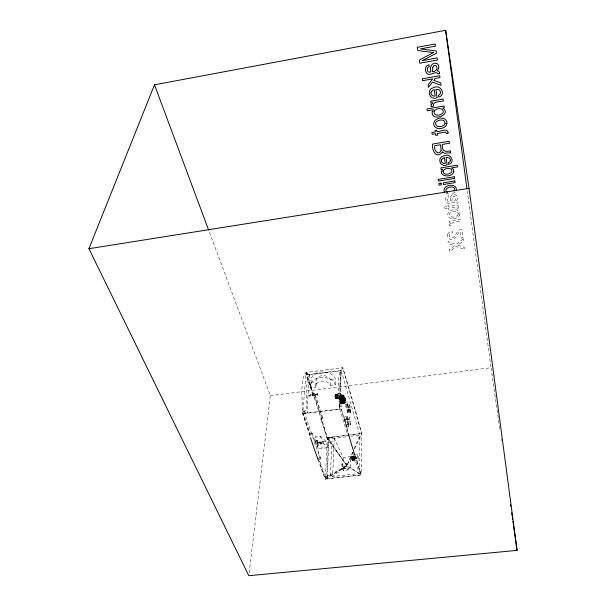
<?xml version="1.0" encoding="UTF-8"?>
<svg xmlns="http://www.w3.org/2000/svg" width="606" height="606" viewBox="0 0 606 606"><rect width="100%" height="100%" fill="white"/><g stroke="black" fill="none" stroke-linecap="round" stroke-linejoin="round"><path stroke-width="0.45" stroke-dasharray="3.03 2.27" d="M339.921 398.051C340.905 408.103 341.352 395.847 339.921 398.051L345.261 397.324L345.715 399.968L345.571 400.998L339.996 401.672L339.511 397.354L339.913 395.362L343.897 395.082L344.905 399.354L344.965 402.99L344.67 403.49L340.89 403.96L339.996 401.672M338.019 396.975C337.239 399.899 337.39 389.567 338.057 398.278C332.618 401.354 336.027 388.12 335.716 398.642M343.822 396.013L343.64 399.066L344.541 402.361L344.791 400.127L343.973 396.157L339.527 396.491M346.837 432.32L339.769 409.02L338.406 390.476A44.223 7.067 83.1 0 1 338.981 376.318C339.474 375.22 339.458 369.728 341.223 370.743L359.896 435.169L359.343 473.544L350.526 467.953L350.798 456.568L343.14 457.439L334.27 438.183L332.133 437.206L328.619 437.623L326.732 475.937L327.134 477.111L325.308 477.316L325.225 478.884L361.176 474.915L361.691 433.517L352.601 400.445L342.776 367.698L306.083 372.47L304.356 374.758L303.023 379.25A45.882 9.105 83.3 0 0 301.796 394.014L302.742 413.701A504.2 69.766 80.1 0 0 310.514 437.782M350.45 424.867L350.533 421.359L348.965 416.057L347.064 416.292L346.958 419.791L348.548 425.094L350.45 424.867L348.874 419.564L348.965 416.057M350.76 412.512L350.844 409.035L349.306 403.74L347.427 403.975L347.321 407.452L348.882 412.739L350.76 412.512L349.207 407.217L349.306 403.74M353.859 457.242C354.071 453.356 355.025 462.992 354.018 458.75M348.548 425.094L348.639 421.594L347.064 416.292M348.882 412.739L348.98 409.262L347.427 403.975M348.753 426.753L348.821 424.276L346.518 416.564L344.67 416.784L344.594 419.261L346.92 426.972L348.753 426.753L346.443 419.041L346.518 416.564M349.412 412.459L349.48 409.959L347.124 401.922L345.329 402.149L345.246 404.649L347.624 412.678L349.412 412.459L347.049 404.422L347.124 401.922M348.056 469.953L348.109 467.832L346.746 463.492L341.935 464.029L341.852 466.446L343.254 470.491L348.056 469.953L346.677 465.9L346.746 463.492M352.366 459.386C351.616 463.158 351.336 450.675 352.366 459.386L354.533 459.136M347.624 412.678L347.692 410.179L345.329 402.149M326.732 475.937L330.399 475.528L332.626 476.505L342.769 468.824L343.14 457.439M343.254 470.491L343.322 468.362L341.935 464.029M346.92 426.972L346.996 424.495L344.67 416.784M340.792 370.304L339.39 406.634L341.367 406.384M310.166 433.328L312.082 433.101L311.976 434.669L310.052 434.896L310.166 433.328L302.871 412.133L304.833 411.891L305.295 413.254L339.769 409.02L341.223 370.743L340.701 370.41L309.507 374.455L307.265 380.401A43.973 8.545 83.3 0 0 306.159 394.544L307.257 413.012L306.81 410.004M334.27 438.183L332.626 476.505L359.343 473.544L353.904 455.621M335.3 384.727L335.55 379.204A12.423 8.757 3.3 0 0 320.718 372.046A12.423 8.757 3.3 0 0 311.317 382.31L310.908 387.832L315.915 387.189A7.355 5.151 3.2 0 1 321.491 381.174A7.355 5.151 3.2 0 1 330.262 385.371L335.3 384.727A12.506 8.764 3.2 0 0 320.369 377.561A12.506 8.764 3.2 0 0 310.908 387.832M330.399 475.528L332.133 437.206M327.134 477.111L329.005 438.805L328.619 437.623M355.449 455.939L361.176 474.915L346.927 465.673L327.248 439.009C321.794 416.519 313.575 394.468 306.083 372.47L302.742 413.701L310.666 436.668M330.262 385.371L330.535 379.848A7.302 5.151 3.3 0 0 321.824 375.652A7.302 5.151 3.3 0 0 316.287 381.674L315.915 387.189M355.108 456.159A507.04 55.676 80.5 0 0 361.176 474.915L325.324 479.164L318.62 459.727L320.491 459.515L320.574 457.939L317.461 448.826L317.817 443.031L315.681 436.737L320.4 436.176L325.99 441.282L328.073 447.599L317.461 448.826M306.083 372.47L321.051 418.39L320.968 419.829L322.756 419.61L322.839 418.178L314.787 393.362L312.984 393.589L312.885 395.029L314.688 394.801L314.787 393.362M325.99 441.282L315.309 442.531L315.681 436.737M315.741 385.848L316.112 380.326M310.598 385.545L310.999 380.023M312.885 395.029L305.969 373.902L307.81 373.66L308.249 375.016L341.223 370.743M345.571 400.998L344.958 398.596L345.261 397.324M343.004 397.945L343.155 397.331L343.549 398.256L342.784 398.339C343.185 399.513 342.61 403.028 344.67 402.286M343.776 399.21L343.7 401.627L342.928 398.172M335.595 397.18C333.967 394.801 341.239 394.014 340.799 395.915C341.572 397.248 334.111 398.831 335.353 395.794M343.693 394.885L343.45 399.021L344.67 403.49M340.89 403.96L341.14 399.824L339.913 395.362M249.142 572.89L270.344 395.673L208.956 230.947M353.866 456.947L354.002 456.56L354.351 457.75M345.715 399.968L343.254 400.316L343.647 401.233L343.799 400.202M345.556 398.483L343.64 398.718L343.019 397.044L343.004 398.362L345.465 398.021M352.078 459.007L351.881 457.621L352.041 459.007L356.858 458.462L356.745 457.151L351.609 457.704M356.699 457.075L356.858 458.462M343.89 402.384C344.806 400.725 342.678 392.999 342.784 398.339M322.839 418.178L321.051 418.39L327.414 437.85L325.324 479.164L346.927 465.673L352.616 452.288M354.078 448.864L359.896 435.169L348.912 436.464M323.346 443.228L323.195 441.797L317.476 442.456L317.43 443.168L317.673 443.895L323.346 443.228L323.195 441.797M340.564 395.142L340.777 396.604M317.673 443.895L317.521 442.456M318.021 459.5A504.2 69.766 80.1 0 0 325.225 478.884L346.927 465.673L353.146 452.137M354.699 448.751L361.691 433.517L342.776 367.698L341.473 369.94L340.534 374.41A46.185 7.287 83.1 0 0 339.958 389.188L341.276 408.974L343.034 415.284A507.04 55.676 80.5 0 0 348.2 433.328M325.308 477.316L346.927 465.673L327.316 437.57L361.691 433.517L327.414 437.85L346.927 465.673M354.305 459.568L354.404 458.144M452.47 193.443L454.394 192.655A4.037 3.363 -10.5 0 0 455.644 191.557M305.909 374.281L307.78 374.031M305.863 374.834L309.613 374.349L310.128 374.773L309.507 374.455L306.871 410.633L302.955 411.118M311.317 382.31L316.287 381.674M330.535 379.848L335.55 379.204M270.344 395.673L491.027 367.698L498.374 419.223M337.398 393.741L341.443 393.233M335.11 394.551L337.557 394.241L338.118 396.756L335.179 397.157M335.05 394.779L337.663 394.438M335.02 395.12L337.777 394.756M335.02 395.559L337.89 395.18M335.042 396.074L337.989 395.68M339.739 395.46L343.519 394.983M340.125 395.559L343.897 395.082M339.602 395.847L343.39 395.37M335.103 396.619L338.065 396.218M340.352 396.029L344.117 395.559M342.913 396.188L343.693 396.089M343.193 396.256L343.973 396.157M340.58 396.748L344.344 396.279M343.36 396.604L344.132 396.506M335.277 397.657L338.148 397.263M339.511 397.354L343.541 396.847M335.391 398.081L338.148 397.71M340.019 397.415L343.019 397.044M339.951 397.665L344.306 397.036M340.799 397.657L345.162 397.142M335.504 398.4L338.118 398.051M343.087 397.415L345.003 397.172M335.618 398.589L338.057 398.278M343.45 397.862L345.367 397.627M339.549 398.377L344.928 397.703M338.034 398.809L343.579 398.051M340.989 398.71L344.753 398.24M340.693 398.983L343.693 398.612L343.716 399.225M343.829 398.581L344.602 398.49M339.951 399.127L342.958 398.748L343.117 399.968M343.034 398.839L344.958 398.596M339.655 399.49L343.45 399.021M342.86 399.157L343.64 399.066M340.784 399.581L345.632 398.983M340.019 399.733L345.011 399.104M340.951 399.778L344.905 399.354M343.769 399.725L345.685 399.49M340.845 400.187L345.087 399.612M340.102 400.339L343.753 399.892M339.807 400.611L343.602 400.142M340.216 400.899L343.875 400.392M341.246 400.922L345.715 400.384M343.117 400.771L345.276 400.475M340.883 401.255L343.875 400.884M340.337 401.369L343.344 400.998M343.458 401.005L345.693 400.702M343.723 401.149L345.64 400.914M340.466 401.725L344.056 401.346M340.784 401.899L343.784 401.528M340.587 401.937L345.049 401.475M343.45 401.975L344.231 401.876M340.224 402.589L344.761 401.998M340.61 402.695L344.39 402.225M340.761 402.831L345.041 402.339M340.451 403.308L344.246 402.838M341.193 403.46L344.965 402.99M340.678 403.778L344.466 403.308M341.064 403.854L344.844 403.384M345.246 404.649L347.049 404.422M302.902 411.724L304.863 411.482M347.321 407.452L349.207 407.217M302.742 413.701L341.276 408.974L348.359 432.457M348.98 409.262L350.844 409.035M347.692 410.179L349.48 409.959M344.594 419.261L346.443 419.041M346.958 419.791L348.874 419.564M348.639 421.594L350.533 421.359M346.996 424.495L348.821 424.276M327.248 439.009L348.003 436.57M316.158 440.464L317.196 440.342M317.817 443.031L322.506 442.486L328.073 447.599M316.9 446.47L317.938 446.349M320.574 457.939L318.711 458.151L325.399 477.596M354.616 455.015L357.676 454.667M351.707 456.386L353.949 456.098M351.647 456.553L354.04 456.197M351.972 456.666L354.139 456.416M351.609 456.848L353.783 456.598M352.071 457L354.237 456.75M351.594 457.235L353.768 456.992L353.904 457.984M352.169 457.416L354.336 457.174M352.245 457.901L354.412 457.659M351.654 458.212L353.828 457.962L353.783 457.454M352.313 458.416L354.48 458.166M351.715 458.719L353.889 458.477L353.828 457.962M352.351 458.916L354.518 458.674M351.798 459.204L353.972 458.962L353.949 458.378M351.889 459.628L354.063 459.386M352.139 459.818L354.525 459.53M351.988 459.969L354.162 459.719M352.321 460.068L354.487 459.818M352.094 460.189L354.26 459.939M352.184 460.28L354.434 459.992M354.457 461.03L358.29 460.598A2.985 0.454 83.5 0 0 358.237 456.28A2.985 0.454 83.5 0 0 357.411 456.023A2.985 0.454 83.5 0 0 358.29 460.598M341.852 466.446L346.677 465.9M343.322 468.362L348.109 467.832M342.769 468.824L350.526 467.953M448.879 194.011L445.418 193.299M337.981 398.362L337.368 396.332L337.557 394.241M310.939 395.339C306.621 394.65 312.423 398.786 310.469 394.415M308.734 395.415L309.196 396.339M311.885 394.824L312.446 395.945M313.772 394.127A1.007 0.864 -27.2 0 1 312.59 395.362A1.007 0.864 -27.2 0 1 312.128 393.938A1.007 0.864 -27.2 0 1 313.772 394.127L314.226 395.051A1 0.864 -27.2 0 1 313.052 396.286A1 0.864 -27.2 0 1 312.59 394.862A1 0.864 -27.2 0 1 314.226 395.051M315.37 394.301L315.824 395.226M317.249 393.605A1.007 0.864 -26.8 0 1 316.067 394.839A1.007 0.864 -26.8 0 1 315.605 393.415A1.007 0.864 -26.8 0 1 317.249 393.605L317.703 394.529A1.007 0.864 -26.9 0 1 316.521 395.763A1.007 0.864 -26.9 0 1 316.059 394.339A1.007 0.864 -26.9 0 1 317.703 394.529M354.237 459.5L354.086 459.075M312.082 433.101L315.309 442.531M320.491 459.515L304.712 413.459L304.909 410.876L305.295 413.254M320.059 441.979L322.18 448.281M320.4 436.176L322.506 442.486M320.968 419.829L327.338 439.289M307.81 373.66L308.249 375.016M314.688 394.801L322.756 419.61M352.813 452.038L353.631 454.727M339.322 405.997L339.769 409.02M498.503 420.163L499.17 424.844M499.306 425.783L499.973 430.465M501.177 438.895L501.442 440.774M467.196 190.564L491.027 367.698M354.283 456.091A2.985 0.47 83.5 0 1 354.677 460.583A2.985 0.47 83.5 0 1 353.836 459.166A2.985 0.47 83.5 0 1 353.737 455.167M450.561 198.033L450.447 201.139L449.387 201.7L447.864 201.344L447.205 198.639L449.001 197.238L448.773 195.73C444.796 195.829 444.44 202.048 447.834 203.268C450.735 203.828 453.803 201.745 456.568 202.434C456.53 203.48 457.212 203.207 458.098 203.002L457.848 201.192L456.144 200.677C461.908 195.753 450.712 191.041 450.561 198.033M321.104 442.274L321.362 443.463L321.104 442.274M452.152 198.526L451.796 201.275C459.015 202.389 454.742 191.163 452.152 198.526M449.531 224.349L449.584 225.727L451.584 225.424L451.531 223.864L453.023 222.379L460.643 221.054L460.416 219.508L449.099 221.243L449.326 222.713L451.273 222.41L449.531 224.349M458.818 207.411L458.757 207.994L457.242 208.237L456.651 206.873L448.667 208.032L448.894 209.532L447.326 209.774L447.099 208.275L443.91 208.775L443.66 207.176L446.849 206.676L446.652 205.404L448.228 205.154L448.417 206.434C451.046 207.1 458.363 202.434 458.818 207.411M459.962 214.168C459.037 219.652 447.758 220.743 447.781 214.191A4.75 3.878 -9.3 0 1 449.031 211.699C452.076 208.744 460.181 208.487 459.962 214.168M447.713 233.984C446.387 237.082 449.44 240.226 452.576 239.438C457.038 239.044 456.682 233.045 460.325 231.522L461.28 238.067L463.052 237.802L461.863 229.553C455.568 228.856 455.818 241.044 449.561 236.81C448.258 234.772 450.478 232.871 452.462 232.855L452.227 231.318L449.129 232.386L447.713 233.984M458.303 214.206C457.25 217.478 449.508 218.637 449.463 214.176A2.629 2.151 -9.2 0 1 450.5 212.562C452.705 211.009 458.454 210.214 458.303 214.206M463.211 238.915L456.045 244.43L448.001 241.476L448.326 243.529L454.614 245.748L449.296 249.649L449.599 251.573L456.348 246.46L464.741 249.528L464.454 247.513L457.735 245.195L463.499 240.908L463.211 238.915M315.862 441.524A3.03 0.598 83.6 0 0 316.733 446.433A3.03 0.598 83.6 0 0 316.983 442.448A3.03 0.598 83.6 0 0 315.862 441.524M316.9 441.403A3.03 0.591 83.6 0 0 317.779 446.311A3.03 0.591 83.6 0 0 318.014 442.327A3.03 0.591 83.6 0 0 316.9 441.403M341.246 394.036A2.553 0.417 82.9 0 0 341.966 398.233A2.553 0.417 82.9 0 0 342.079 395.036A2.553 0.417 82.9 0 0 341.246 394.036M337.194 394.544A2.553 0.432 82.9 0 0 337.913 398.74A2.553 0.432 82.9 0 0 338.042 395.544A2.553 0.432 82.9 0 0 337.194 394.544M309.302 395.794A1.007 0.864 -27.5 0 0 310.56 394.62A1.007 0.864 -27.5 0 0 308.954 394.332A1.007 0.864 -27.5 0 0 309.302 395.794"/><path stroke-width="0.91" d="M456.03 190.898C458.697 182.141 440.888 184.383 444.524 192.238M88.93 248.702L154.5 84.81L445.645 30.3L469.059 188.368L517.069 550.377L248.801 575.7L88.93 248.702L469.059 188.368M454.144 190.723L454.492 188.39A2.432 2.023 -10.5 0 0 453.174 187.239C450.523 186.428 444.501 187.618 446.122 191.473L447.622 192.352M154.5 84.81L208.631 230.06M510.525 504.472L510.797 506.343M511.729 512.903L512.131 515.714M512.396 517.585L512.661 519.463M512.934 521.334L513.335 524.145M513.6 526.016L517.069 550.377M445.645 30.3L466.946 188.693M354.843 455.295A507.04 55.676 80.5 0 1 348.2 433.328M318.021 459.5A504.2 69.766 80.1 0 1 310.514 437.782M437.911 73.72L439.494 73.796L439.509 72.394L438.509 71.046L437.274 70.917C443.63 60.82 427.639 60.274 430.942 71.523L429.775 72.228L428.071 71.788C426.775 70.22 426.821 67.077 429.253 66.683L428.972 64.812C424.586 65.281 424.45 71.614 427.412 73.887C430.465 75.917 436.312 70.501 437.911 73.72M442.994 171.195C442.941 175.672 450.266 174.687 451.864 171.687C452.727 166.786 444.153 167.733 442.994 171.195M431.101 105.058L431.192 106.747L433.396 106.361C432.093 101.119 440.479 101.747 443.342 100.96L443.069 99.058L430.571 101.247L430.851 103.043L433.002 102.672L431.101 105.058M432.843 67.274L432.449 71.682C435.949 72.425 439.024 67.099 435.555 65.296L433.661 65.721L432.843 67.274M448.069 132.722L448.016 133.388L446.402 133.661L445.751 132.123L437.259 133.464L437.517 135.161L435.85 135.449L435.585 133.744L432.199 134.32L431.911 132.502L435.305 131.926L435.085 130.472L436.759 130.192L436.979 131.646C439.804 132.229 447.713 127.222 448.069 132.722M453.803 171.21C453.197 178.596 436.668 176.74 442.736 169.271L441.168 169.521L440.918 167.877L457.439 165.18L457.682 166.885L451.622 167.87L453.47 169.483L453.803 171.21M440.63 92.483L439.85 94.347L438.494 95.324L438.767 97.202C446.516 94.506 440.441 83.742 433.707 87.65C425.753 89.203 429.646 101.179 437.131 97.649L435.888 89.294L439.661 89.923L440.63 92.483M431.048 92.21C430.298 94.657 432.866 96.596 435.161 95.99L434.214 89.643L432.775 90.173L431.048 92.21M434.017 111.58C433.214 116.587 441.479 115.814 443.183 112.519C444.38 107.247 435.32 107.663 434.017 111.58M446.895 123.306C446.19 129.722 433.479 130.896 433.745 123.382A5.136 4.53 -13.7 0 1 435.055 120.458C438.358 116.822 447.326 116.95 446.895 123.306M450.47 160.242L449.72 161.908L448.425 162.787L448.675 164.461C456.098 162.044 450.129 152.311 443.963 155.909C436.373 157.219 440.198 168.157 447.122 164.862L446.008 157.386L449.569 157.954L450.47 160.242M441.41 159.984C440.683 162.272 443.213 163.9 445.274 163.37L444.425 157.696L443.054 158.166L441.41 159.984M432.29 111.436C430.124 122.586 452.773 114.92 442.728 108.027L444.319 107.754L444.069 106.02L426.98 108.997L427.268 110.807L433.426 109.739L432.29 111.436M445.107 123.359C444.137 127.199 435.441 128.449 435.555 123.359A2.848 2.507 -13.7 0 1 436.661 121.465C439.07 119.511 445.387 118.897 445.107 123.359M441.168 150.485C438.396 156.219 433.495 150.296 434.82 145.698L440.464 144.751L441.168 150.485M442.41 151.992C436.668 159.651 431.563 150.47 432.586 144.069L449.152 141.296L449.432 143.251L442.327 144.44C441.592 151.159 444.993 152.22 450.523 150.833L450.5 153.25L449.402 152.803L444.509 153.257L442.41 151.992M435.199 78.447L433.805 80.378L440.736 82.863L441.092 85.355L432.479 82.083L428.427 87.347L428.041 84.87L432.661 78.901L422.564 80.704L422.261 78.825L439.706 75.697L439.979 77.591L435.199 78.447M433.548 52.586L419.299 60.062L419.799 63.221L437.441 60.002L437.138 57.881L422.23 60.645L436.464 53.184L436.138 50.942L420.397 48.897L435.449 46.17L435.138 43.988L417.276 47.298L417.792 50.548L433.548 52.586M454.265 176.793L438.176 179.391L438.441 181.05L454.508 178.459L454.265 176.793M441.054 183.171L438.835 183.527L439.1 185.201L441.32 184.845L441.054 183.171M454.864 180.952L443.221 182.823L443.478 184.497L455.106 182.633L454.864 180.952"/></g></svg>
